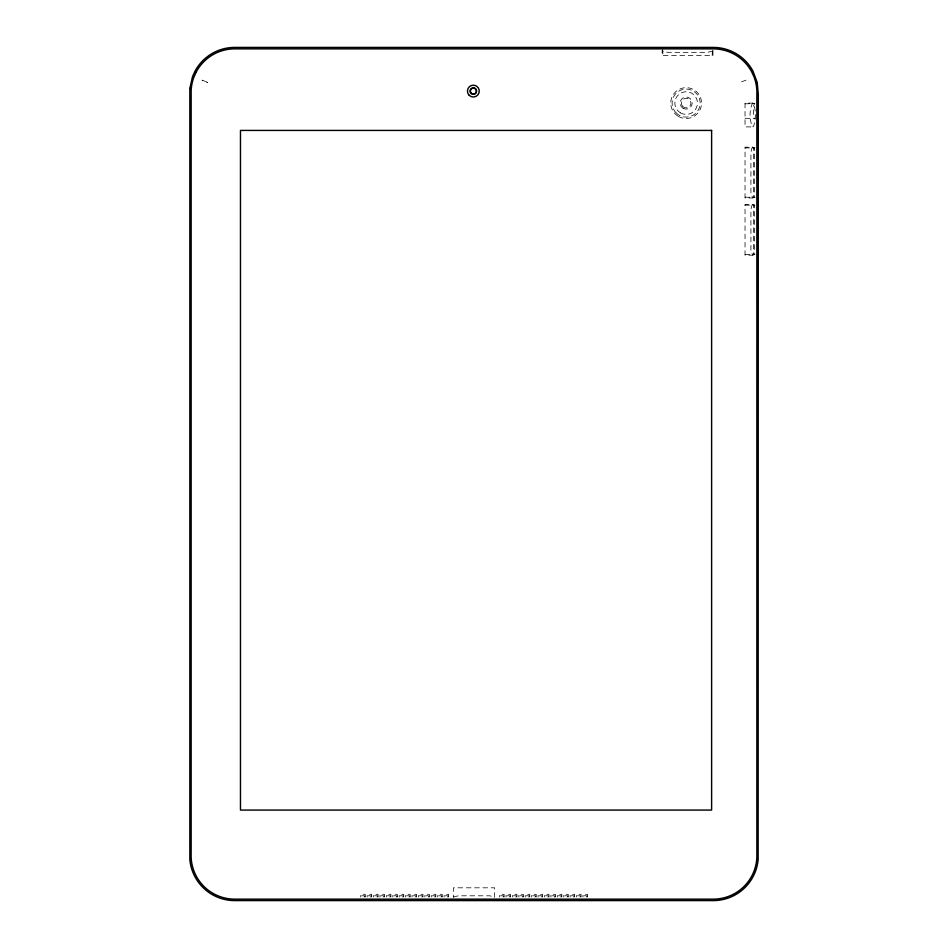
<?xml version="1.0" encoding="UTF-8"?>
<svg xmlns="http://www.w3.org/2000/svg" width="948" height="948" viewBox="0 0 948 948"><rect width="100%" height="100%" fill="white"/><g stroke="black" fill="none" stroke-linecap="round" stroke-linejoin="round"><path stroke-width="0.71" stroke-dasharray="4.74 3.56" d="M712.185 55.505L712.446 49.142M205.621 81.528L202.007 80.165L202.836 80.473M712.778 51.062L707.516 52.341L667.593 52.341L662.332 51.062M453.523 896.986L458.287 895.801L489.713 895.801L494.477 896.986M745.993 80.165L740.4 82.275M752.949 103L752.499 103.19C749.24 110.193 749.24 119.709 752.499 126.724L753.399 126.724C756.066 119.59 756.066 110.312 753.399 103.19L745.033 103L745.033 126.902L752.949 126.902M752.949 147.165L751.693 148.729L750.923 152.604L750.923 192.539L752.499 197.788L753.814 197.255L754.454 195.312L754.454 149.843L752.949 147.165L745.033 147.165L745.033 197.978L752.949 197.978M752.949 204.389L751.693 205.953L750.923 209.828L750.923 249.762L752.499 255.012L753.399 255.012L754.454 252.524L754.454 207.055L752.949 204.389L745.033 204.389L745.033 255.19L752.949 255.19M364.127 897.021C368.156 895.315 357.834 895.315 361.875 897.021M370.538 897.021C374.579 895.315 364.245 895.315 368.286 897.021M376.949 897.021C380.989 895.315 370.656 895.315 374.697 897.021M383.359 897.021C387.4 895.315 377.067 895.315 381.108 897.021M389.77 897.021C393.811 895.315 383.478 895.315 387.519 897.021M396.181 897.021C400.222 895.315 389.901 895.315 393.93 897.021M402.604 897.021C406.633 895.315 396.311 895.315 400.34 897.021M409.015 897.021C413.044 895.315 402.722 895.315 406.751 897.021M415.425 897.021C419.466 895.315 409.133 895.315 413.174 897.021M421.836 897.021C425.877 895.315 415.544 895.315 419.585 897.021M428.247 897.021C432.288 895.315 421.955 895.315 425.996 897.021M434.658 897.021C438.699 895.315 428.366 895.315 432.406 897.021M441.069 897.021C445.11 895.315 434.776 895.315 438.817 897.021M447.492 897.021C451.521 895.315 441.199 895.315 445.228 897.021M502.985 897.021C507.026 895.315 496.693 895.315 500.734 897.021M509.396 897.021C513.437 895.315 503.104 895.315 507.144 897.021M515.807 897.021C519.848 895.315 509.514 895.315 513.555 897.021M522.218 897.021C526.259 895.315 515.925 895.315 519.966 897.021M528.629 897.021C532.669 895.315 522.348 895.315 526.377 897.021M535.051 897.021C539.08 895.315 528.759 895.315 532.788 897.021M541.462 897.021C545.491 895.315 535.17 895.315 539.199 897.021M547.873 897.021C551.914 895.315 541.581 895.315 545.621 897.021M554.284 897.021C558.325 895.315 547.991 895.315 552.032 897.021M560.695 897.021C564.735 895.315 554.402 895.315 558.443 897.021M567.105 897.021C571.146 895.315 560.813 895.315 564.854 897.021M573.516 897.021C577.557 895.315 567.224 895.315 571.265 897.021M579.939 897.021C583.968 895.315 573.647 895.315 577.676 897.021M586.35 897.021C590.379 895.315 580.058 895.315 584.087 897.021M745.033 103.818L754.975 103.593A4.752 1.422 -87.8 0 0 753.482 107.1L753.387 114.981A4.752 1.422 -87.8 0 0 754.999 118.334M745.033 147.971L754.975 147.758A4.752 1.422 -87.8 0 0 753.482 151.265L753.387 193.878A4.752 1.422 -87.8 0 0 754.999 197.231M745.033 205.195L754.975 204.969A4.752 1.422 -87.8 0 0 753.482 208.489L753.387 251.09A4.752 1.422 -87.8 0 0 754.999 254.455M745.033 118.275L754.632 118.488M745.033 197.172L754.632 197.397M745.033 254.396L754.632 254.609M662.676 49.142L662.936 55.505M712.955 50.611L712.955 55.505L662.154 55.505L662.154 50.611M587.476 897.021L587.476 894.308L582.961 894.308L582.961 897.021M581.065 897.021L581.065 894.308L576.55 894.308L576.55 897.021M574.654 897.021L574.654 894.308L570.139 894.308L570.139 897.021M568.231 897.021L568.231 894.308L563.728 894.308L563.728 897.021M561.82 897.021L561.82 894.308L557.317 894.308L557.317 897.021M555.409 897.021L555.409 894.308L550.907 894.308L550.907 897.021M548.999 897.021L548.999 894.308L544.484 894.308L544.484 897.021M542.588 897.021L542.588 894.308L538.073 894.308L538.073 897.021M536.177 897.021L536.177 894.308L531.662 894.308L531.662 897.021M529.766 897.021L529.766 894.308L525.251 894.308L525.251 897.021M523.355 897.021L523.355 894.308L518.84 894.308L518.84 897.021M516.933 897.021L516.933 894.308L512.43 894.308L512.43 897.021M510.522 897.021L510.522 894.308L506.019 894.308L506.019 897.021M504.111 897.021L504.111 894.308L499.608 894.308L499.608 897.021M494.643 897.4L494.643 887.814L453.357 887.814L453.357 897.4M448.617 897.021L448.617 894.308L444.102 894.308L444.102 897.021M442.206 897.021L442.206 894.308L437.692 894.308L437.692 897.021M435.784 897.021L435.784 894.308L431.281 894.308L431.281 897.021M429.373 897.021L429.373 894.308L424.87 894.308L424.87 897.021M422.962 897.021L422.962 894.308L418.459 894.308L418.459 897.021M416.551 897.021L416.551 894.308L412.036 894.308L412.036 897.021M410.14 897.021L410.14 894.308L405.626 894.308L405.626 897.021M403.73 897.021L403.73 894.308L399.215 894.308L399.215 897.021M397.319 897.021L397.319 894.308L392.804 894.308L392.804 897.021M390.908 897.021L390.908 894.308L386.393 894.308L386.393 897.021M384.485 897.021L384.485 894.308L379.982 894.308L379.982 897.021M378.074 897.021L378.074 894.308L373.571 894.308L373.571 897.021M371.663 897.021L371.663 894.308L367.16 894.308L367.16 897.021M365.253 897.021L365.253 894.308L360.738 894.308L360.738 897.021M206.605 81.895L207.434 82.63L206.605 81.895M678.448 116.403A15.393 15.393 0 0 0 701.544 103.071A15.393 15.393 0 0 0 678.448 89.74A15.393 15.393 0 0 0 678.448 116.403M676.22 112.99A14.019 14.019 0 0 0 699.683 106.697A14.019 14.019 0 0 0 682.513 89.527A14.019 14.019 0 0 0 676.22 112.99M682.75 106.46A4.787 4.787 0 0 0 690.772 104.316A4.787 4.787 0 0 0 684.906 98.438A4.787 4.787 0 0 0 682.75 106.46M680.486 112.871A11.317 11.317 0 0 0 697.455 103.071A11.317 11.317 0 0 0 680.486 93.271A11.317 11.317 0 0 0 680.486 112.871M683.117 108.321A6.055 6.055 0 0 0 692.206 103.071A6.055 6.055 0 0 0 683.117 97.822A6.055 6.055 0 0 0 683.117 108.321"/><path stroke-width="1.42" d="M189.837 88.377L189.837 859.623A45.054 45.054 0 0 0 234.677 900.6L713.323 900.6A45.054 45.054 0 0 0 758.151 859.623L758.305 94.362L757.203 82.393L752.949 71.088A45.042 45.042 0 0 0 713.323 47.412L234.677 47.412A45.042 45.042 0 0 0 195.063 71.088L192.539 76.598L189.837 88.377M196.343 71.775L193.902 77.108A43.608 43.608 0 0 0 191.152 94.373L191.152 853.638A43.608 43.608 0 0 0 234.725 899.142L713.275 899.142A43.608 43.608 0 0 0 756.848 853.638L756.848 94.373A43.608 43.608 0 0 0 754.098 77.108L751.657 71.775A43.608 43.608 0 0 0 713.275 48.869L234.725 48.869A43.608 43.608 0 0 0 196.343 71.775M711.616 130.421L240.472 130.421L240.472 810.078L711.616 810.078L711.616 130.421M469.165 95.286A5.925 5.925 0 0 0 479.072 92.631A5.925 5.925 0 0 0 471.82 85.379A5.925 5.925 0 0 0 469.165 95.286M471.251 93.188A2.974 2.974 0 0 0 476.216 91.861A2.974 2.974 0 0 0 472.578 88.223A2.974 2.974 0 0 0 471.251 93.188M471.026 93.414A3.282 3.282 0 0 0 476.512 91.944A3.282 3.282 0 0 0 472.495 87.927A3.282 3.282 0 0 0 471.026 93.414"/></g></svg>
